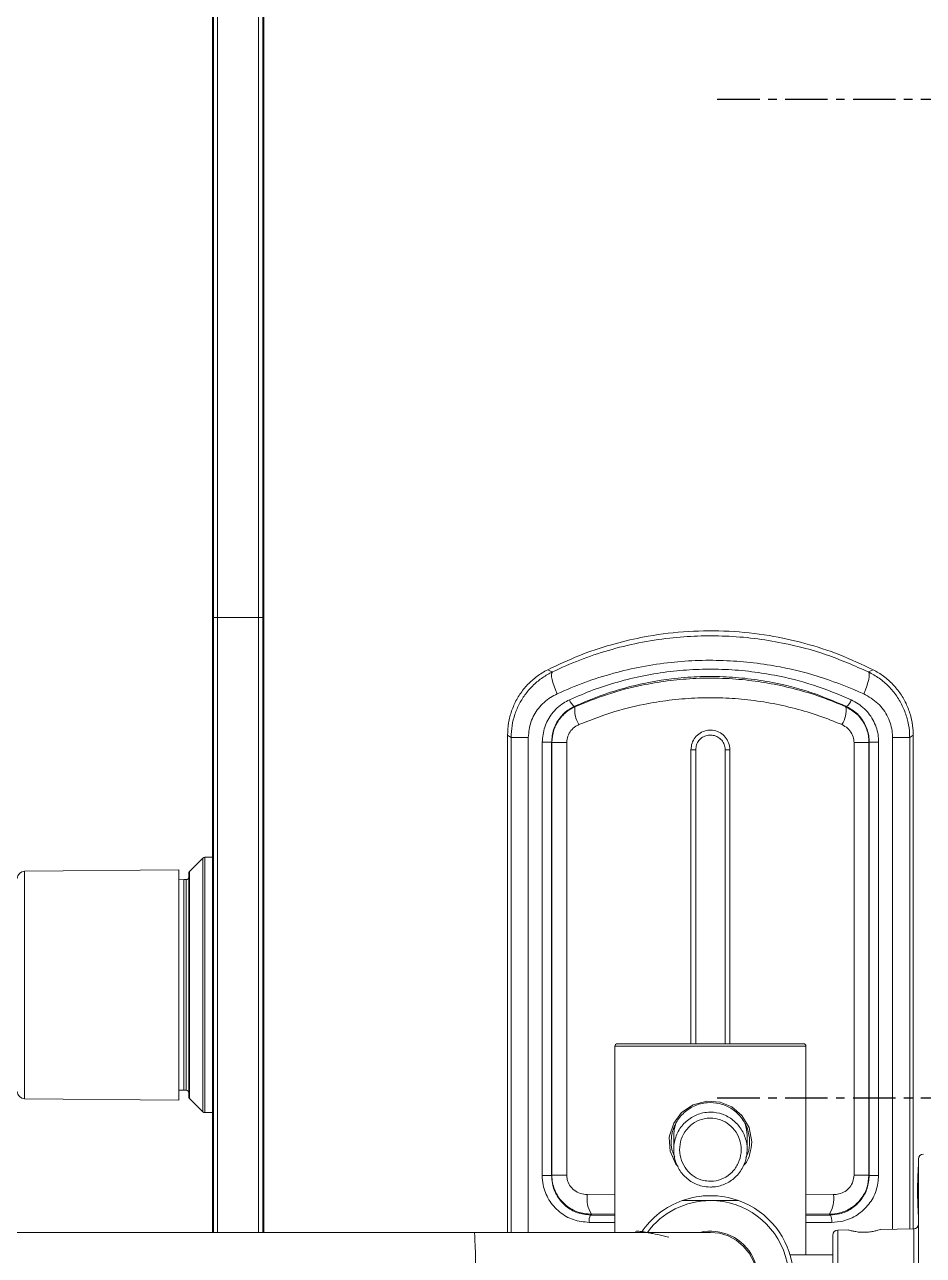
# Model space of a CAD drawing. Extents: x 1944 to 4044, y -46 to 2924.
# Drawn here: x 3502.5 to 3686, y 2302.2 to 2553.4 of the extents above; entities that cross this region are included whole.
import ezdxf

# ---------------------------------------------------------------- set-up
doc = ezdxf.new("R2010")
doc.units = 0
doc.header["$LTSCALE"] = 23.1
doc.linetypes.add('CENTER', pattern=[0.6, 0.375, -0.075, 0.075, -0.075])
doc.layers.get('0').update_dxf_attribs({"linetype": 'CONTINUOUS'})
doc.layers.add('CL', color=1, linetype='CENTER')

# ---------------------------------------------------------------- blocks, each defined once
blk = doc.blocks.new('A$C1841107C')
at = {"color": 7, "linetype": 'Continuous', "lineweight": 15}
for p, q in [((409.49, 508.15), (360.51, 508.15)), ((367.05, 508.11), (372.14, 508.11)), ((374.77, 507.07), (274.03, 507.07)), ((274.03, 507.07), (274.03, 507.06)), ((274.48, 502.82), (274.48, 506.33)), ((374.77, 507.16), (374.89, 500.36)), ((275.48, 499.99), (363.87, 499.99)), ((275.48, 499.99), (275.48, 498.08)), ((363.87, 499.99), (363.87, 498.08)), ((363.87, 498.08), (275.48, 498.08)), ((275.51, 498.02), (363.82, 498.02)), ((275.51, 498.02), (275.51, 494.97)), ((363.82, 498.02), (363.87, 498.08)), ((363.82, 498.02), (363.82, 494.97)), ((363.82, 494.97), (275.51, 494.97)), ((268.24, 493.3), (268.16, 493.43)), ((375, 493.93), (375.04, 491.63)), ((371.95, 490.11), (371.78, 489.94)), ((393.96, 490.65), (376.04, 490.65)), ((380.1, 490.65), (380.1, 481.92)), ((380.1, 485.15), (337.5, 485.15)), ((337, 446.65), (337, 484.65)), ((358.6, 473.15), (355.68, 473.15)), ((277, 469.61), (277, 468.65)), ((337, 468.65), (277, 468.65)), ((375.5, 465.65), (375.5, 417.39)), ((277, 462.65), (277, 461.68)), ((277, 462.65), (337, 462.65)), ((355.68, 458.15), (358.6, 458.15)), ((337.5, 446.15), (375.5, 446.15)), ((371.78, 441.35), (371.95, 441.18)), ((268.16, 437.86), (268.24, 437.99)), ((275.51, 436.33), (275.51, 433.27)), ((275.51, 436.33), (363.82, 436.33)), ((363.82, 436.33), (363.82, 433.27)), ((275.48, 433.21), (275.48, 431.3)), ((275.48, 433.21), (363.87, 433.21)), ((363.82, 433.27), (275.51, 433.27)), ((363.87, 433.21), (363.82, 433.27)), ((363.87, 433.21), (363.87, 431.3)), ((363.87, 431.3), (275.48, 431.3)), ((274.48, 428.47), (274.48, 424.97)), ((274.03, 424.23), (375.5, 424.23)), ((274.03, 424.23), (274.03, 424.23)), ((375.5, 417.39), (375.5, 159.15)), ((375.5, 374.47), (29, 374.47)), ((250, 365.05), (250, 373.41)), ((29, 363.98), (375.5, 363.98)), ((298.95, 363.98), (298.95, 362.4)), ((299.1, 362.05), (301.85, 359.29)), ((348.15, 359.29), (350.9, 362.05)), ((351.05, 362.4), (351.05, 363.98)), ((301.51, 357.15), (301.79, 325.63)), ((348.49, 357.15), (301.51, 357.15)), ((347.79, 359.15), (302.21, 359.15)), ((303.5, 358.65), (303.5, 358.15)), ((303.5, 358.15), (303.55, 357.15)), ((303.5, 358.15), (325, 358.15)), ((325, 358.15), (346.5, 358.15)), ((346.44, 357.15), (346.5, 358.15)), ((346.5, 358.15), (346.5, 358.65)), ((348.21, 325.63), (348.49, 357.15))]:
    blk.add_line(p, q, dxfattribs=at)
at = {"color": 8, "linetype": 'Continuous', "lineweight": 15}
for p, q in [((372.17, 508.11), (361.83, 508.11)), ((374.77, 507.06), (274.03, 507.06)), ((274.48, 506.33), (374.78, 506.33)), ((385, 507.16), (374.77, 507.16)), ((374.84, 502.82), (274.48, 502.82)), ((367.72, 485.15), (367.78, 490.77)), ((371.78, 489.94), (371.73, 485.15)), ((371.95, 485.15), (371.95, 490.11)), ((373.45, 490.4), (373.45, 485.15)), ((375.04, 491.63), (394.96, 491.63)), ((337.5, 485.15), (337.5, 446.15)), ((277, 469.61), (337, 469.61)), ((337, 461.68), (277, 461.68)), ((367.78, 440.52), (367.72, 446.15)), ((371.72, 446.15), (371.78, 441.35)), ((371.95, 441.18), (371.95, 446.15)), ((373.45, 446.15), (373.45, 440.9)), ((274.48, 428.47), (375.5, 428.47)), ((375.5, 424.97), (274.48, 424.97)), ((274.03, 424.23), (375.5, 424.23)), ((375.5, 364.21), (250, 364.21)), ((298.95, 362.4), (351.05, 362.4)), ((350.9, 362.05), (299.1, 362.05)), ((301.85, 359.29), (348.15, 359.29)), ((346.5, 358.65), (303.5, 358.65)), ((301.79, 325.63), (348.21, 325.63))]:
    blk.add_line(p, q, dxfattribs=at)
at = {"color": 7, "linetype": 'Continuous', "lineweight": 15, "flags": 128}
for points in [[(361.68, 508.15), (361.73, 508.13), (361.83, 508.11)], [(372.17, 508.11), (372.26, 508.13), (372.32, 508.15)], [(274.03, 507.06), (274.29, 506.64), (274.48, 506.33)], [(261.11, 497.91), (260.81, 498.54), (260.66, 498.85)], [(265.59, 496.95), (264.79, 497.28), (264.02, 497.57), (263.3, 497.8), (262.65, 497.97), (262.09, 498.07), (261.64, 498.09), (261.31, 498.04), (261.11, 497.91)], [(275.48, 498.08), (275.51, 498.04), (275.51, 498.02)], [(394.5, 465.65), (394.32, 467.5), (393.78, 469.28), (392.9, 470.92), (391.72, 472.36), (390.28, 473.54), (388.64, 474.42), (386.85, 474.96), (385, 475.15), (383.15, 474.96), (381.36, 474.42), (379.72, 473.54), (378.28, 472.36), (377.1, 470.92), (376.22, 469.28), (375.68, 467.5), (375.5, 465.65), (375.5, 465.65)], [(362.05, 459.06), (361.55, 458.59), (358.9, 457.44), (356.16, 457.26), (355.78, 457.31), (353.2, 458.15), (351.05, 459.77), (349.45, 462.14), (348.73, 464.94), (348.93, 467.62), (349.9, 470.01), (351.61, 472.06), (354.06, 473.53), (357, 474.08), (357, 474.08)], [(355.68, 473.15), (354.5, 473.05), (353.29, 472.73)], [(353.03, 458.66), (354.5, 458.24), (355.68, 458.15)], [(260.66, 432.44), (261.07, 433.29), (261.11, 433.38)], [(265.59, 434.35), (264.79, 434.01), (264.02, 433.72), (263.3, 433.49), (262.65, 433.32), (262.09, 433.23), (261.64, 433.2), (261.31, 433.26), (261.11, 433.38)], [(275.51, 433.27), (275.5, 433.26), (275.48, 433.21)], [(274.48, 424.97), (274.29, 424.65), (274.03, 424.23)], [(29, 374.24), (77.5, 374.24), (250, 374.24)], [(250, 374.24), (298.5, 374.24), (375.5, 374.24)], [(250, 373.41), (248, 373.41), (240, 373.41), (208, 373.41), (80, 373.41), (60.03, 373.41), (29, 373.41)], [(29, 365.05), (31, 365.05), (39, 365.05), (71, 365.05), (199, 365.05), (250, 365.05)], [(250, 364.21), (201.5, 364.21), (29, 364.21)]]:
    blk.add_lwpolyline(points, dxfattribs=at)
at = {"color": 8, "linetype": 'Continuous', "lineweight": 15, "flags": 128}
for points in [[(394.5, 417.39), (394.32, 417.46), (393.78, 417.52), (392.9, 417.58), (391.72, 417.63), (390.28, 417.67), (388.64, 417.7), (386.85, 417.72), (385, 417.72), (383.15, 417.72), (381.36, 417.7), (379.72, 417.67), (378.28, 417.63), (377.1, 417.58), (376.22, 417.52), (375.68, 417.46), (375.5, 417.39), (375.5, 417.39)], [(375.5, 373.41), (301, 373.41), (250, 373.41)], [(250, 365.05), (252, 365.05), (260, 365.05), (292, 365.05), (375.5, 365.05)]]:
    blk.add_lwpolyline(points, dxfattribs=at)
at = {"color": 7, "linetype": 'Continuous', "lineweight": 15}
for centre, radius, start, end in [((360.51, 509.15), 1, 181, 270), ((367, 587.36), 79.41, 266.265, 270), ((367, 587.36), 79.41, 270, 273.735), ((373.77, 507.15), 1, 1, 90), ((266.16, 492.05), 2.43, 34.6798, 74.8962), ((268.96, 487.81), 5.53, 58.1658, 97.5173), ((368.62, 484.76), 6.07, 58.5911, 97.9011), ((373.1, 488.13), 2.3, 81.4104, 120.2339), ((376.04, 491.65), 1, 181, 270), ((337.5, 484.65), 0.5, 90, 180), ((385, 465.65), 17, 32.8885, 160.2501), ((385, 465.65), 9.75, 39.3557, 193.0028), ((385, 465.65), 17, 160.2501, 199.7499), ((385, 465.65), 17, 199.7499, 236.0255), ((385, 465.65), 17, 199.7499, 236.0255), ((337.5, 446.65), 0.5, 180, 270), ((368.62, 446.53), 6.07, 262.0989, 301.4089), ((373.1, 443.17), 2.3, 239.7661, 278.5896), ((266.16, 439.24), 2.43, 285.0977, 325.3147), ((268.96, 443.48), 5.53, 262.4754, 301.8278), ((299.45, 362.4), 0.5, 180, 225), ((350.55, 362.4), 0.5, 315, 0), ((302.21, 359.65), 0.5, 225, 270), ((347.79, 359.65), 0.5, 270, 315), ((303, 358.65), 0.5, 0, 90), ((347, 358.65), 0.5, 90, 180), ((303.29, 325.65), 1.5, 180.5, 270), ((346.71, 325.65), 1.5, 270, 359.5)]:
    blk.add_arc(centre, radius, start, end, dxfattribs=at)
at = {"color": 8, "linetype": 'Continuous', "lineweight": 15}
for start, end in [(33.5425, 180), (180, 233.5764)]:
    blk.add_arc((385, 465.65), 16, start, end, dxfattribs=at)
blk.add_open_spline([(367.24, 508.15), (367.22, 508.14), (367.17, 508.12), (367.06, 508.12), (366.97, 508.12), (366.87, 508.12), (366.82, 508.13), (366.77, 508.14), (366.76, 508.14), (366.76, 508.15)], degree=3, knots=[0, 0, 0, 0, 0.146014, 0.393126, 0.621209, 0.665425, 0.91708, 0.957575, 1, 1, 1, 1], dxfattribs=at)
at = {"color": 7, "linetype": 'Continuous', "lineweight": 15}
for points, knots in [([(274.03, 507.06), (273.58, 507.05), (272.29, 507.02), (270.18, 506.63), (267.79, 505.78), (265.58, 504.54), (263.61, 502.94), (261.92, 501.05), (261.08, 499.58), (260.66, 498.85)], [0, 0, 0, 0, 0.081904, 0.234866, 0.387827, 0.540875, 0.693922, 0.846961, 1, 1, 1, 1]), ([(261.11, 497.91), (261.52, 498.66), (262.34, 500.15), (264.03, 502.1), (266.01, 503.74), (268.24, 505.02), (270.64, 505.88), (272.74, 506.28), (274.03, 506.31), (274.48, 506.33)], [0, 0, 0, 0, 0.153812, 0.30761, 0.462965, 0.618299, 0.768461, 0.918613, 1, 1, 1, 1]), ([(274.48, 502.82), (274.18, 502.81), (272.76, 502.77), (270.22, 502.02), (267.34, 499.97), (266.17, 497.96), (265.59, 496.95)], [0, 0, 0, 0, 0.079894, 0.374809, 0.685511, 1, 1, 1, 1]), ([(266.8, 494.4), (267.34, 495.34), (268.44, 497.22), (271.16, 499.14), (273.64, 499.92), (275.1, 499.98), (275.48, 499.99)], [0, 0, 0, 0, 0.301502, 0.60195, 0.896903, 1, 1, 1, 1]), ([(363.87, 499.99), (364.93, 499.89), (367.04, 499.68), (369.86, 498.09), (372.04, 495.73), (373.26, 493.01), (373.39, 491.16), (373.45, 490.4)], [0, 0, 0, 0, 0.2071947, 0.4147567, 0.6271447, 0.8456862, 1, 1, 1, 1]), ([(375.01, 493.93), (375.01, 493.93), (375.02, 493.95), (375.14, 494.37), (375.31, 495.09), (375.46, 496.06), (375.5, 497.15), (375.42, 498.21), (375.25, 499.16), (375.05, 499.9), (374.9, 500.34), (374.9, 500.36), (374.9, 500.36)], [0, 0, 0, 0, 0.07799, 0.180296, 0.285906, 0.394891, 0.501582, 0.60344, 0.70581, 0.813328, 0.923121, 1, 1, 1, 1]), ([(260.66, 498.85), (259.61, 496.6), (257.49, 492.1), (255.2, 484.98), (253.53, 477.42), (252.68, 469.45), (252.72, 461.16), (253.42, 455.15), (254.39, 449.92), (255.55, 445.15), (257.68, 438.76), (259.67, 434.55), (260.66, 432.44)], [0, 0, 0, 0, 0.108161, 0.216601, 0.32476, 0.44474, 0.565105, 0.685086, 0.707499, 0.797226, 0.898613, 1, 1, 1, 1]), ([(261.11, 433.38), (260.27, 435.23), (258.6, 438.94), (256.63, 444.85), (255.12, 450.99), (254.16, 457.1), (253.73, 463.03), (253.74, 468.79), (254.21, 474.59), (255.34, 481.5), (257.4, 489.43), (259.87, 495.07), (261.11, 497.91)], [0, 0, 0, 0, 0.092551, 0.185094, 0.2808, 0.376501, 0.461168, 0.545833, 0.633181, 0.720532, 0.858975, 1, 1, 1, 1]), ([(275.48, 498.08), (275.16, 498.07), (273.93, 498.02), (271.84, 497.38), (269.55, 495.78), (268.62, 494.22), (268.16, 493.43)], [0, 0, 0, 0, 0.103132, 0.398305, 0.698905, 1, 1, 1, 1]), ([(268.24, 493.3), (268.69, 494.09), (269.59, 495.67), (271.85, 497.29), (273.93, 497.96), (275.17, 498.01), (275.51, 498.02)], [0, 0, 0, 0, 0.295773, 0.5941362, 0.8868968, 1, 1, 1, 1]), ([(363.82, 498.02), (364.69, 497.94), (366.42, 497.77), (368.75, 496.48), (370.56, 494.55), (371.62, 492.26), (371.73, 490.66), (371.78, 489.94)], [0, 0, 0, 0, 0.206368, 0.411934, 0.618469, 0.830096, 1, 1, 1, 1]), ([(371.95, 490.11), (371.9, 490.75), (371.79, 492.29), (370.75, 494.54), (368.92, 496.5), (366.54, 497.82), (364.76, 497.99), (363.87, 498.08)], [0, 0, 0, 0, 0.153601, 0.371767, 0.584399, 0.792434, 1, 1, 1, 1]), ([(265.59, 496.95), (264.45, 494.23), (262.15, 488.76), (260.24, 481.13), (259.2, 474.49), (258.75, 468.92), (258.71, 463.28), (259.11, 457.48), (259.98, 451.64), (261.35, 445.74), (263.17, 439.93), (264.78, 436.21), (265.59, 434.35)], [0, 0, 0, 0, 0.138435, 0.2793, 0.364083, 0.448862, 0.536236, 0.623611, 0.71613, 0.808655, 0.904324, 1, 1, 1, 1]), ([(275.51, 494.97), (275.34, 494.96), (274.72, 494.93), (273.67, 494.58), (272.55, 493.73), (272.1, 492.92), (271.88, 492.52)], [0, 0, 0, 0, 0.111022, 0.399622, 0.69834, 1, 1, 1, 1]), ([(367.78, 490.77), (367.76, 491.14), (367.71, 491.97), (367.19, 493.15), (366.29, 494.16), (365.13, 494.83), (364.25, 494.92), (363.82, 494.97)], [0, 0, 0, 0, 0.174342, 0.389776, 0.596637, 0.798975, 1, 1, 1, 1]), ([(266.8, 436.9), (266.11, 438.5), (264.73, 441.7), (263.1, 446.78), (261.83, 452.03), (260.98, 457.38), (260.55, 462.71), (260.52, 468.04), (260.92, 473.41), (261.88, 479.7), (263.65, 486.82), (265.74, 491.86), (266.8, 494.4)], [0, 0, 0, 0, 0.089382, 0.178758, 0.270745, 0.362727, 0.450928, 0.539128, 0.630119, 0.721114, 0.859369, 1, 1, 1, 1]), ([(268.16, 493.43), (267.15, 491.02), (265.1, 486.16), (263.37, 479.33), (262.43, 473.32), (262.03, 468.18), (262.04, 462.97), (262.55, 456.58), (263.96, 449.1), (266.09, 442.52), (267.72, 438.86), (268.16, 437.86)], [0, 0, 0, 0, 0.1383728, 0.279108, 0.3672133, 0.455316, 0.5462797, 0.6372445, 0.7878542, 0.9417563, 1, 1, 1, 1]), ([(268.24, 437.99), (267.34, 440.19), (265.54, 444.61), (263.89, 450.96), (262.9, 456.8), (262.41, 462.08), (262.34, 467.44), (262.69, 472.79), (263.46, 478.06), (264.62, 483.24), (266.18, 488.35), (267.55, 491.65), (268.24, 493.3)], [0, 0, 0, 0, 0.1260248, 0.2536597, 0.3452247, 0.4367873, 0.5311586, 0.6255307, 0.7177861, 0.8100448, 0.9050199, 1, 1, 1, 1]), ([(271.88, 492.52), (271.25, 490.96), (270, 487.84), (268.53, 482.92), (267.41, 477.85), (266.68, 472.69), (266.35, 467.54), (266.4, 462.39), (266.84, 457.2), (267.78, 451.46), (269.34, 445.24), (271.03, 440.94), (271.88, 438.78)], [0, 0, 0, 0, 0.092293, 0.184582, 0.279467, 0.374349, 0.466016, 0.557682, 0.652095, 0.746512, 0.872457, 1, 1, 1, 1]), ([(357, 473.65), (356.95, 473.65), (356.05, 473.64), (355.08, 473.46), (353.36, 472.84), (351.75, 471.88), (350.07, 469.9), (349.09, 467.53), (348.88, 464.89), (349.59, 462.24), (351.13, 460), (353.26, 458.41), (355.07, 457.82), (356.94, 457.59), (358.48, 457.61), (359.68, 458.2), (360.09, 458.4)], [0, 0, 0, 0, 0.005144, 0.094224, 0.101251, 0.199271, 0.290968, 0.377735, 0.466876, 0.563444, 0.661173, 0.753447, 0.845877, 0.858634, 0.951326, 1, 1, 1, 1]), ([(366.24, 465.65), (366.2, 465.07), (366.1, 463.68), (365.18, 461.59), (363.5, 459.71), (361.25, 458.46), (358.67, 458), (356.04, 458.42), (353.7, 459.7), (351.95, 461.67), (351.1, 463.78), (350.87, 465.96), (351.24, 468.13), (352.46, 470.33), (354.35, 472.04), (356.73, 473.07), (359.36, 473.26), (361.93, 472.56), (364.12, 471.05), (365.64, 468.91), (366.2, 466.99), (366.23, 465.9), (366.24, 465.65)], [0, 0, 0, 0, 0.036369, 0.088209, 0.140498, 0.193821, 0.248353, 0.30376, 0.359296, 0.414116, 0.467705, 0.50006, 0.55223, 0.604315, 0.656873, 0.710586, 0.765462, 0.821006, 0.876393, 0.930848, 0.984036, 1, 1, 1, 1]), ([(357, 474.08), (357.81, 473.99), (359.46, 473.82), (361.15, 473.14), (361.8, 472.49), (361.87, 472.43)], [0, 0, 0, 0, 0.462026, 0.947154, 1, 1, 1, 1]), ([(360.22, 472.87), (359.93, 473.03), (358.95, 473.55), (357.8, 473.61), (357, 473.65)], [0, 0, 0, 0, 0.302714, 1, 1, 1, 1]), ([(365.06, 465.65), (365.06, 465.86), (365.03, 466.77), (364.76, 467.67), (364.14, 468.96), (363.27, 470.17), (361.42, 471.44), (359.25, 472.02), (357.03, 471.86), (355.02, 471), (353.43, 469.57), (352.4, 467.73), (352.08, 465.91), (352.28, 464.08), (352.99, 462.31), (354.47, 460.66), (356.45, 459.59), (358.67, 459.24), (360.85, 459.63), (362.75, 460.68), (364.17, 462.25), (364.95, 463.99), (365.03, 465.16), (365.06, 465.65)], [0, 0, 0, 0, 0.015899, 0.068616, 0.068906, 0.123285, 0.178746, 0.234478, 0.289569, 0.343427, 0.396003, 0.447972, 0.499942, 0.532167, 0.585597, 0.640389, 0.696041, 0.751656, 0.806389, 0.85982, 0.912083, 0.963775, 1, 1, 1, 1]), ([(369, 471.39), (369, 471.39), (369, 471.39), (369, 471.37), (369, 471.26), (369, 470.95), (369, 469.79), (369, 467.94), (369, 466.35), (369, 465.65)], [0, 0, 0, 0, 0.003304, 0.022479, 0.048849, 0.093581, 0.214521, 0.650741, 1, 1, 1, 1]), ([(277, 461.68), (276.55, 461.72), (275.65, 461.81), (274.46, 462.49), (273.54, 463.5), (273.02, 464.76), (272.95, 466.11), (273.34, 467.42), (274.13, 468.52), (275.25, 469.3), (276.27, 469.59), (276.86, 469.61), (277, 469.61)], [0, 0, 0, 0, 0.107739, 0.2153, 0.32262, 0.429706, 0.536634, 0.643589, 0.750787, 0.858315, 0.966063, 1, 1, 1, 1]), ([(277, 468.65), (276.89, 468.64), (276.45, 468.63), (275.69, 468.41), (274.85, 467.82), (274.25, 466.98), (273.96, 466), (274.02, 464.97), (274.41, 464.02), (275.09, 463.26), (275.99, 462.75), (276.66, 462.68), (277, 462.65)], [0, 0, 0, 0, 0.0338012, 0.1411818, 0.248568, 0.3559072, 0.4632201, 0.5705686, 0.6779589, 0.785332, 0.8926685, 1, 1, 1, 1]), ([(369, 465.65), (369, 464.98), (369, 463.65), (369, 461.97), (369, 460.82), (369, 460.29), (369, 460.05), (369, 459.94), (369, 459.9), (369, 459.9), (369, 459.9)], [0, 0, 0, 0, 0.329569, 0.659474, 0.824805, 0.907662, 0.940592, 0.973813, 0.993813, 1, 1, 1, 1]), ([(376.45, 457.14), (376.36, 456.75), (376.11, 455.62), (375.79, 454.17), (375.53, 452.82), (375.33, 451.73), (375.2, 450.67), (375.29, 450.46), (375.34, 450.34)], [0, 0, 0, 0, 0.112465, 0.325779, 0.435278, 0.580589, 0.768284, 1, 1, 1, 1]), ([(371.78, 441.35), (371.7, 440.43), (371.53, 438.57), (370.11, 436.11), (368.02, 434.29), (365.78, 433.39), (364.35, 433.3), (363.82, 433.27)], [0, 0, 0, 0, 0.219577, 0.4403, 0.659321, 0.872548, 1, 1, 1, 1]), ([(363.82, 436.33), (364.09, 436.34), (364.8, 436.39), (365.93, 436.86), (366.97, 437.81), (367.67, 439.09), (367.74, 440.04), (367.78, 440.52)], [0, 0, 0, 0, 0.124069, 0.332879, 0.550971, 0.774828, 1, 1, 1, 1]), ([(363.87, 433.21), (364.42, 433.25), (365.88, 433.33), (368.15, 434.25), (370.24, 436.06), (371.67, 438.46), (371.85, 440.27), (371.95, 441.18)], [0, 0, 0, 0, 0.127613, 0.343647, 0.563115, 0.781628, 1, 1, 1, 1]), ([(373.45, 440.9), (373.34, 439.8), (373.12, 437.62), (371.43, 434.73), (368.95, 432.55), (366.26, 431.45), (364.52, 431.34), (363.87, 431.3)], [0, 0, 0, 0, 0.2192801, 0.4379508, 0.6570399, 0.8725901, 1, 1, 1, 1]), ([(268.16, 437.86), (268.35, 437.5), (268.94, 436.36), (270.46, 434.79), (272.82, 433.47), (274.59, 433.3), (275.48, 433.21)], [0, 0, 0, 0, 0.1347238, 0.4272991, 0.7139441, 1, 1, 1, 1]), ([(275.51, 433.27), (274.64, 433.35), (272.9, 433.52), (270.58, 434.82), (269.04, 436.42), (268.44, 437.59), (268.24, 437.99)], [0, 0, 0, 0, 0.284561, 0.567793, 0.852842, 1, 1, 1, 1]), ([(271.88, 438.78), (271.98, 438.57), (272.28, 437.97), (273.04, 437.14), (274.2, 436.46), (275.08, 436.37), (275.51, 436.33)], [0, 0, 0, 0, 0.150702, 0.438964, 0.720382, 1, 1, 1, 1]), ([(275.48, 431.3), (274.42, 431.4), (272.32, 431.61), (269.52, 433.2), (267.72, 435.1), (267.02, 436.46), (266.8, 436.9)], [0, 0, 0, 0, 0.285896, 0.572318, 0.864993, 1, 1, 1, 1]), ([(260.66, 432.44), (260.88, 432.05), (261.49, 430.91), (262.79, 429.2), (264.62, 427.45), (266.73, 426.04), (269.05, 425.01), (271.5, 424.35), (273.19, 424.27), (274.03, 424.23)], [0, 0, 0, 0, 0.081907, 0.234868, 0.387829, 0.540876, 0.693923, 0.846961, 1, 1, 1, 1]), ([(274.48, 424.97), (273.68, 425.01), (272.08, 425.08), (269.75, 425.68), (267.55, 426.62), (265.52, 427.91), (263.74, 429.51), (262.22, 431.34), (261.47, 432.71), (261.11, 433.38)], [0, 0, 0, 0, 0.143541, 0.287087, 0.429786, 0.5725, 0.717475, 0.862464, 1, 1, 1, 1]), ([(265.59, 434.35), (265.83, 433.88), (266.56, 432.45), (268.41, 430.46), (271.26, 428.79), (273.41, 428.58), (274.48, 428.47)], [0, 0, 0, 0, 0.141745, 0.4356, 0.718907, 1, 1, 1, 1])]:
    blk.add_open_spline(points, degree=3, knots=knots, dxfattribs=at)
for points in [[(250, 373.41), (250, 373.52), (250, 373.74), (250, 374.01), (250, 374.2), (250, 374.23), (250, 374.24)], [(250, 364.21), (250, 364.23), (250, 364.25), (250, 364.44), (250, 364.71), (250, 364.94), (250, 365.05)]]:
    blk.add_open_spline(points, degree=3, dxfattribs=at)

msp = doc.modelspace()

# ---------------------------------------------------------------- linework, layer by layer
at = {"layer": 'CL'}
for p, q in [((3643.92, 2538.2), (3771.92, 2538.2)), ((3643.92, 2334.35), (3771.92, 2334.35))]:
    msp.add_line(p, q, dxfattribs=at)

# ---------------------------------------------------------------- block references
at = {"lineweight": 15, "rotation": 270}
msp.add_blockref('A$C1841107C', (3176.87, 2682.41), dxfattribs=at)

doc.saveas('drawing.dxf')
